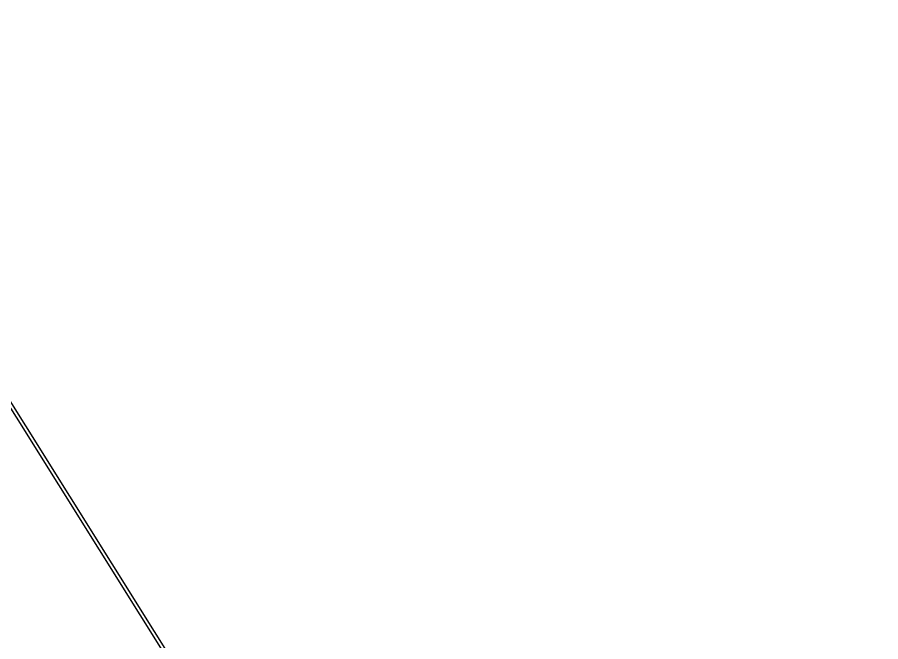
# Model space of a CAD drawing. Header units: metres. Extents: x 507649 to 509016, y 6966950 to 6967777.
# Drawn here: x 507901.4 to 508035.5, y 6967277.7 to 6967374.8 of the extents above; entities that cross this region are included whole.
import ezdxf

# ---------------------------------------------------------------- set-up
doc = ezdxf.new("R2010")
doc.units = ezdxf.units.M
doc.layers.add('C_WIPEOUT', color=7, linetype='Continuous')
doc.layers.add('XREF', color=7, linetype='Continuous')
doc.layers.add('VPORTS', color=11, linetype='Continuous', plot=False)
doc.layers.add('VPORTS_FRAMES', color=11, linetype='Continuous', plot=False)

# ---------------------------------------------------------------- blocks, each defined once
blk = doc.blocks.new('XD_DESIGN_1')
at = {"layer": 'VPORTS'}
blk.add_lwpolyline([(507821.282, 6966964.794), (507649.237, 6967239.976), (507863.049, 6967373.652), (508035.094, 6967098.47)], close=True, dxfattribs=at)

msp = doc.modelspace()

# ---------------------------------------------------------------- wipeouts: each hides what was drawn before it
msp.add_wipeout([(507723.8, 6967241.81), (507736.9, 6967250.01), (507760.74, 6967264.91), (507764.67, 6967265.97), (507815.21, 6967293.86), (507837.49, 6967302.37), (507839.86, 6967300.28), (507840.9, 6967298.8), (507842.07, 6967296.59), (507838.87, 6967292.81), (507837.56, 6967289.75), (507837.01, 6967286.38), (507836.28, 6967278.33), (507837, 6967265.97), (507843.11, 6967257.96), (507857.85, 6967234.39), (507868.33, 6967217.51), (507880.29, 6967198.56), (507889.54, 6967183.51), (507900.24, 6967166.47), (507910.84, 6967149.64), (507913.31, 6967147.54), (507914.13, 6967146.22), (507912.84, 6967145.39), (507912.44, 6967143.46), (507911.54, 6967137.39), (507916.14, 6967130.34), (507919.21, 6967125.41), (507922.19, 6967124.48), (507928.05, 6967123.69), (507927.79, 6967121.73), (507927.76, 6967120.7), (507927.93, 6967120.07), (507928.09, 6967119.32), (507928.49, 6967118.5), (507930.35, 6967115.52), (507935.4, 6967107.45), (507936.36, 6967105.62), (507936.71, 6967104.7), (507936.93, 6967103.66), (507937.11, 6967102.67), (507937.16, 6967101.65), (507937.17, 6967100.9), (507937.17, 6967100.13), (507936.96, 6967099.14), (507936.63, 6967098.17), (507936.64, 6967097.71), (507936.01, 6967096.23), (507934.97, 6967094.48), (507929.09, 6967087.25), (507926.76, 6967084.38), (507923.38, 6967080.3), (507921.71, 6967078.21), (507915.4, 6967070.45), (507914.66, 6967069.46), (507914.15, 6967068.89), (507913.15, 6967067.76), (507911.63, 6967066.43), (507910.37, 6967065.58), (507908.57, 6967064.66), (507906.66, 6967064.01), (507905.67, 6967063.79), (507903.67, 6967063.56), (507902.15, 6967063.58), (507900.65, 6967063.76), (507899.17, 6967064.1), (507898.19, 6967064.37), (507897.73, 6967064.61), (507892.08, 6967067.69), (507875.81, 6967077.91), (507861.17, 6967088.98), (507846.14, 6967100.95), (507841.01, 6967105.44), (507839.92, 6967106.57), (507832.26, 6967113.11), (507824.4, 6967120.62), (507818, 6967127.12), (507809.34, 6967136.23), (507805.34, 6967140.45), (507800.52, 6967145.52), (507791.26, 6967155.27), (507776.51, 6967170.8), (507760.71, 6967187.44), (507754.44, 6967194.16), (507747.33, 6967201.79), (507740.58, 6967210.47), (507730.92, 6967225.56), (507725.56, 6967234.49), (507724.56, 6967241.37)]).dxf.layer = 'C_WIPEOUT'

# ---------------------------------------------------------------- next in the draw order: linework, layer by layer
at = {"layer": 'VPORTS_FRAMES'}
msp.add_lwpolyline([(508035.45, 6967098.97), (507863.02, 6967374.77), (507648.73, 6967240.79), (507821.16, 6966964.99)], close=True, dxfattribs=at)

# ---------------------------------------------------------------- next in the draw order: block references
at = {"layer": 'XREF'}
msp.add_blockref('XD_DESIGN_1', (0, 0), dxfattribs=at)

doc.saveas('drawing.dxf')
